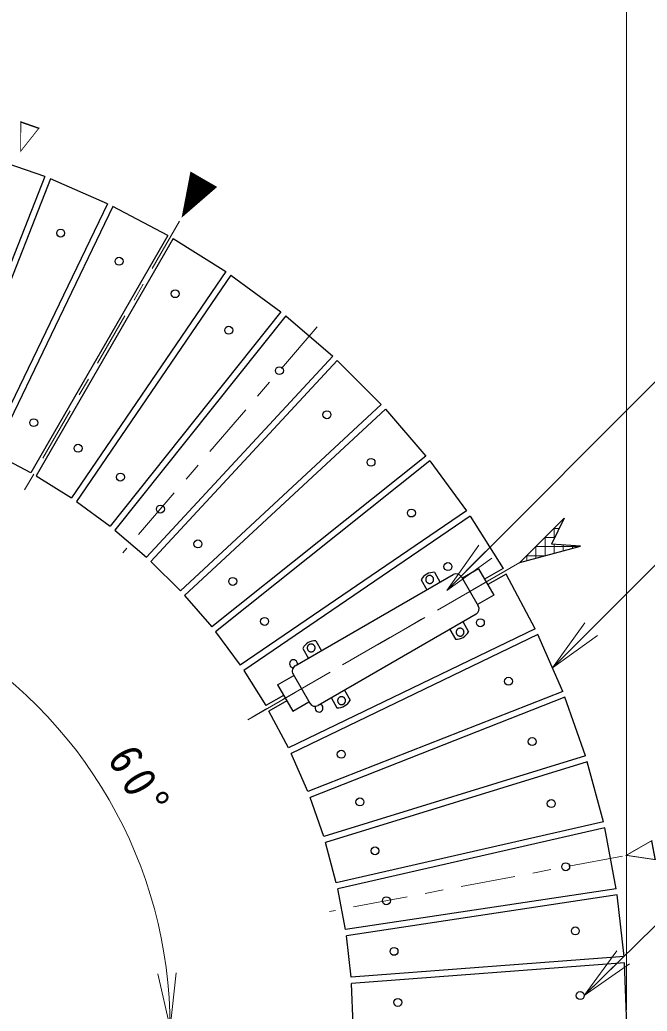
# Model space of a CAD drawing. Units: millimetres on the paper, scale 1:20. Extents: x -365 to 0, y -26 to 257.
# Drawn here: x -250.4 to -216.1, y 167 to 221.3 of the extents above; entities that cross this region are included whole.
import ezdxf
from ezdxf.enums import TextEntityAlignment as Align

# ---------------------------------------------------------------- set-up
doc = ezdxf.new("R2010")
doc.units = ezdxf.units.MM
doc.linetypes.add('USER2', pattern=[6, 3, -1, 1, -1])
doc.layers.add('LY_1', color=7, linetype='Continuous', lineweight=25)
doc.styles.add('ＭＳ ゴシック', font='')
doc.styles.get('ＭＳ ゴシック').set_extended_font_data('MS Gothic')

# ---------------------------------------------------------------- blocks, each defined once
blk = doc.blocks.new('open_arrow')
at = {"color": 0, "linetype": 'Continuous', "lineweight": -2}
blk.add_lwpolyline([(7.5, 1.25), (0, 0), (7.5, -1.25)], dxfattribs=at)

msp = doc.modelspace()

# ---------------------------------------------------------------- linework, layer by layer
at = {"layer": 'LY_1', "lineweight": 13}
for p, q in [((-217.191, 167.122), (-217.191, 227.122)), ((-220.662, 193.99), (-220.628, 193.99)), ((-220.653, 193.939), (-220.653, 193.998)), ((-221.162, 193.49), (-220.874, 193.49)), ((-221.153, 192.922), (-221.153, 193.498)), ((-221.662, 192.99), (-221.12, 192.99)), ((-221.653, 191.986), (-221.653, 192.998)), ((-227.042, 190.093), (-225.274, 192.568)), ((-227.042, 190.093), (-224.921, 192.214)), ((-222.162, 192.49), (-219.773, 192.49)), ((-222.153, 191.852), (-222.153, 192.498)), ((-221.153, 192.12), (-221.153, 192.605)), ((-220.653, 192.254), (-220.653, 192.572)), ((-220.153, 192.388), (-220.153, 192.539)), ((-224.567, 191.861), (-227.042, 190.093)), ((-222.662, 191.99), (-221.639, 191.99)), ((-222.653, 191.718), (-222.653, 191.998)), ((-221.244, 185.844), (-219.476, 188.319)), ((-221.244, 185.844), (-219.123, 187.965)), ((-218.769, 187.612), (-221.244, 185.844)), ((-219.508, 167.899), (-217.718, 170.357)), ((-219.508, 167.899), (-217.367, 170.001)), ((-217.017, 169.644), (-219.508, 167.899))]:
    msp.add_line(p, q, dxfattribs=at)
at = {"layer": 'LY_1'}
for p, q in [((-249.073, 212.755), (-252.282, 213.878)), ((-249.073, 212.755), (-254.557, 198.782)), ((-248.755, 212.631), (-254.239, 198.658)), ((-245.638, 211.271), (-248.755, 212.631)), ((-245.638, 211.271), (-252.151, 197.747)), ((-245.331, 211.123), (-251.844, 197.599)), ((-242.325, 209.534), (-245.331, 211.123)), ((-242.325, 209.534), (-249.83, 196.535)), ((-242.029, 209.363), (-249.534, 196.364)), ((-242.029, 209.363), (-239.15, 207.554)), ((-239.15, 207.554), (-247.606, 195.152)), ((-238.868, 207.362), (-247.324, 194.96)), ((-238.868, 207.362), (-236.132, 205.343)), ((-236.132, 205.343), (-245.491, 193.607)), ((-235.865, 205.13), (-245.224, 193.394)), ((-235.865, 205.13), (-233.288, 202.912)), ((-233.288, 202.912), (-243.498, 191.909)), ((-233.038, 202.68), (-243.248, 191.677)), ((-233.038, 202.68), (-230.634, 200.276)), ((-230.634, 200.276), (-241.637, 190.066)), ((-230.401, 200.026), (-241.405, 189.816)), ((-230.401, 200.025), (-228.184, 197.448)), ((-249.83, 196.535), (-251.844, 197.599)), ((-228.184, 197.448), (-239.919, 188.09)), ((-227.971, 197.181), (-239.706, 187.823)), ((-227.971, 197.181), (-225.952, 194.446)), ((-249.534, 196.364), (-247.606, 195.152)), ((-247.324, 194.96), (-245.491, 193.607)), ((-225.952, 194.446), (-238.354, 185.99)), ((-225.759, 194.164), (-238.162, 185.708)), ((-225.759, 194.164), (-223.95, 191.285)), ((-223.036, 191.615), (-220.596, 194.056)), ((-220.596, 194.056), (-221.304, 192.615)), ((-245.224, 193.394), (-243.498, 191.909)), ((-223.036, 191.615), (-219.703, 192.509)), ((-219.703, 192.509), (-221.304, 192.615)), ((-243.248, 191.677), (-241.637, 190.066)), ((-223.95, 191.285), (-224.961, 190.701)), ((-235.34, 185.955), (-226.68, 190.955)), ((-228.437, 190.665), (-228.123, 190.122)), ((-227.715, 191.081), (-227.39, 190.519)), ((-226.225, 190.833), (-225.308, 189.245)), ((-223.78, 190.989), (-224.79, 190.406)), ((-222.191, 187.983), (-223.78, 190.989)), ((-241.405, 189.816), (-239.919, 188.089)), ((-225.43, 188.79), (-234.09, 183.79)), ((-222.191, 187.983), (-235.715, 181.47)), ((-226.873, 187.957), (-226.56, 187.414)), ((-226.163, 188.393), (-225.838, 187.83)), ((-239.706, 187.823), (-238.354, 185.99)), ((-222.043, 187.675), (-235.567, 181.163)), ((-234.21, 187.331), (-233.897, 186.788)), ((-220.683, 184.559), (-222.043, 187.675)), ((-234.932, 186.915), (-234.607, 186.352)), ((-238.162, 185.708), (-236.95, 183.779)), ((-235.462, 185.5), (-234.545, 183.912)), ((-232.647, 184.623), (-232.333, 184.081)), ((-235.98, 184.34), (-236.95, 183.779)), ((-220.683, 184.559), (-234.656, 179.075)), ((-220.558, 184.241), (-234.531, 178.757)), ((-233.38, 184.226), (-233.055, 183.664)), ((-219.436, 181.032), (-220.558, 184.241)), ((-235.809, 184.044), (-236.779, 183.484)), ((-235.715, 181.47), (-236.779, 183.484)), ((-234.656, 179.075), (-235.567, 181.163)), ((-219.436, 181.032), (-233.779, 176.608)), ((-219.335, 180.706), (-233.678, 176.281)), ((-218.455, 177.422), (-219.335, 180.706)), ((-233.779, 176.608), (-234.531, 178.757)), ((-218.455, 177.421), (-233.089, 174.081)), ((-218.379, 177.089), (-233.013, 173.748)), ((-217.747, 173.748), (-218.379, 177.089)), ((-233.089, 174.081), (-233.678, 176.281)), ((-232.59, 171.511), (-233.013, 173.748)), ((-217.747, 173.748), (-232.59, 171.511)), ((-217.696, 173.41), (-232.539, 171.173)), ((-217.315, 170.031), (-217.696, 173.41)), ((-232.284, 168.91), (-232.539, 171.173)), ((-217.315, 170.031), (-232.284, 168.91)), ((-217.29, 169.691), (-232.258, 168.569)), ((-217.163, 166.293), (-217.29, 169.691)), ((-232.173, 166.293), (-232.258, 168.569))]:
    msp.add_line(p, q, dxfattribs=at)
at = {"layer": 'LY_1', "linetype": 'USER2', "lineweight": 13}
for p, q in [((-241.675, 210.322), (-250.181, 195.589)), ((-234.142, 204.526), (-244.796, 192.146)), ((-237.945, 183.008), (-222.621, 191.855)), ((-223.036, 191.615), (-238.286, 182.811)), ((-217.408, 175.542), (-233.456, 172.506))]:
    msp.add_line(p, q, dxfattribs=at)
at = {"layer": 'LY_1', "color": 150}
for p, q in [((-225.293, 191.275), (-226.183, 190.761)), ((-225.293, 191.275), (-224.459, 189.832)), ((-224.459, 189.832), (-225.35, 189.318)), ((-236.311, 184.914), (-235.42, 185.428)), ((-236.311, 184.914), (-235.478, 183.47)), ((-235.478, 183.47), (-234.587, 183.984))]:
    msp.add_line(p, q, dxfattribs=at)
at = {"layer": 'LY_1', "lineweight": 13}
for points in [[(-227.042, 190.093), (-214.173, 202.962), (-172.173, 202.962)], [(-221.244, 185.844), (-214.173, 192.915), (-183.32, 192.915)], [(-219.508, 167.899), (-210.815, 176.436), (-162.121, 176.436)]]:
    msp.add_lwpolyline(points, dxfattribs=at)
at = {"layer": 'LY_1'}
for points in [[(-227.866, 190.501), (-227.85, 190.512), (-227.835, 190.523), (-227.821, 190.536), (-227.808, 190.55), (-227.797, 190.564), (-227.787, 190.58), (-227.778, 190.597), (-227.771, 190.615), (-227.766, 190.632), (-227.762, 190.651), (-227.759, 190.67), (-227.758, 190.688), (-227.759, 190.707), (-227.762, 190.726), (-227.766, 190.744), (-227.772, 190.762), (-227.779, 190.78), (-227.788, 190.797), (-227.798, 190.813), (-227.809, 190.828), (-227.822, 190.842), (-227.836, 190.854), (-227.851, 190.866), (-227.867, 190.876), (-227.883, 190.885), (-227.901, 190.892), (-227.919, 190.898), (-227.937, 190.902), (-227.956, 190.905), (-227.975, 190.905), (-227.993, 190.905), (-228.012, 190.902), (-228.03, 190.898), (-228.048, 190.893), (-228.066, 190.885), (-228.082, 190.877), (-228.098, 190.867), (-228.113, 190.855), (-228.127, 190.842), (-228.14, 190.829), (-228.151, 190.814), (-228.161, 190.798), (-228.17, 190.781), (-228.177, 190.764), (-228.182, 190.746), (-228.187, 190.727), (-228.189, 190.709), (-228.19, 190.69), (-228.189, 190.671), (-228.186, 190.652), (-228.182, 190.634), (-228.176, 190.616), (-228.169, 190.598), (-228.16, 190.581), (-228.15, 190.565), (-228.139, 190.55), (-228.126, 190.537), (-228.112, 190.524), (-228.097, 190.512), (-228.081, 190.502), (-228.065, 190.493), (-228.047, 190.486), (-228.029, 190.48), (-228.011, 190.476), (-227.992, 190.474), (-227.973, 190.473), (-227.955, 190.473), (-227.936, 190.476), (-227.918, 190.48), (-227.9, 190.486), (-227.882, 190.493)], [(-226.199, 187.615), (-226.183, 187.625), (-226.168, 187.636), (-226.154, 187.649), (-226.142, 187.663), (-226.13, 187.678), (-226.12, 187.694), (-226.112, 187.71), (-226.105, 187.728), (-226.099, 187.746), (-226.095, 187.764), (-226.093, 187.783), (-226.092, 187.802), (-226.093, 187.821), (-226.095, 187.839), (-226.099, 187.858), (-226.105, 187.876), (-226.112, 187.893), (-226.121, 187.91), (-226.131, 187.926), (-226.143, 187.941), (-226.155, 187.955), (-226.169, 187.968), (-226.184, 187.979), (-226.2, 187.989), (-226.217, 187.998), (-226.234, 188.005), (-226.252, 188.011), (-226.271, 188.015), (-226.289, 188.018), (-226.308, 188.019), (-226.327, 188.018), (-226.345, 188.015), (-226.364, 188.011), (-226.382, 188.006), (-226.399, 187.999), (-226.416, 187.99), (-226.432, 187.98), (-226.446, 187.968), (-226.46, 187.956), (-226.473, 187.942), (-226.484, 187.927), (-226.494, 187.911), (-226.503, 187.894), (-226.51, 187.877), (-226.516, 187.859), (-226.52, 187.84), (-226.522, 187.822), (-226.523, 187.803), (-226.522, 187.784), (-226.52, 187.765), (-226.516, 187.747), (-226.51, 187.729), (-226.503, 187.711), (-226.494, 187.695), (-226.484, 187.679), (-226.472, 187.664), (-226.459, 187.65), (-226.446, 187.637), (-226.431, 187.625), (-226.415, 187.615), (-226.398, 187.607), (-226.381, 187.599), (-226.363, 187.594), (-226.344, 187.589), (-226.326, 187.587), (-226.307, 187.586), (-226.288, 187.587), (-226.269, 187.589), (-226.251, 187.593), (-226.233, 187.599), (-226.216, 187.606)], [(-234.361, 186.751), (-234.345, 186.762), (-234.33, 186.773), (-234.316, 186.786), (-234.304, 186.8), (-234.292, 186.815), (-234.282, 186.83), (-234.273, 186.847), (-234.266, 186.865), (-234.261, 186.883), (-234.257, 186.901), (-234.254, 186.92), (-234.254, 186.938), (-234.254, 186.957), (-234.257, 186.976), (-234.261, 186.994), (-234.267, 187.013), (-234.274, 187.03), (-234.283, 187.047), (-234.293, 187.063), (-234.304, 187.078), (-234.317, 187.092), (-234.331, 187.104), (-234.346, 187.116), (-234.362, 187.126), (-234.379, 187.135), (-234.396, 187.142), (-234.414, 187.148), (-234.432, 187.152), (-234.451, 187.155), (-234.47, 187.155), (-234.489, 187.155), (-234.507, 187.152), (-234.526, 187.148), (-234.543, 187.143), (-234.561, 187.135), (-234.578, 187.127), (-234.593, 187.117), (-234.608, 187.105), (-234.622, 187.092), (-234.635, 187.079), (-234.646, 187.064), (-234.656, 187.048), (-234.665, 187.031), (-234.672, 187.014), (-234.678, 186.996), (-234.682, 186.977), (-234.684, 186.959), (-234.685, 186.94), (-234.684, 186.921), (-234.681, 186.902), (-234.677, 186.884), (-234.672, 186.866), (-234.664, 186.848), (-234.656, 186.831), (-234.645, 186.815), (-234.634, 186.8), (-234.621, 186.787), (-234.607, 186.774), (-234.592, 186.762), (-234.576, 186.752), (-234.56, 186.743), (-234.542, 186.736), (-234.524, 186.73), (-234.506, 186.726), (-234.487, 186.724), (-234.469, 186.723), (-234.45, 186.724), (-234.431, 186.726), (-234.413, 186.73), (-234.395, 186.736), (-234.377, 186.743)], [(-232.694, 183.865), (-232.678, 183.875), (-232.663, 183.886), (-232.65, 183.899), (-232.637, 183.913), (-232.626, 183.928), (-232.615, 183.944), (-232.607, 183.96), (-232.6, 183.978), (-232.594, 183.996), (-232.59, 184.014), (-232.588, 184.033), (-232.587, 184.052), (-232.588, 184.071), (-232.59, 184.089), (-232.594, 184.108), (-232.6, 184.126), (-232.607, 184.143), (-232.616, 184.16), (-232.626, 184.176), (-232.638, 184.191), (-232.65, 184.205), (-232.664, 184.218), (-232.679, 184.229), (-232.695, 184.239), (-232.712, 184.248), (-232.729, 184.255), (-232.747, 184.261), (-232.766, 184.265), (-232.784, 184.268), (-232.803, 184.269), (-232.822, 184.268), (-232.841, 184.266), (-232.859, 184.261), (-232.877, 184.256), (-232.894, 184.249), (-232.911, 184.24), (-232.927, 184.23), (-232.942, 184.218), (-232.955, 184.206), (-232.968, 184.192), (-232.98, 184.177), (-232.99, 184.161), (-232.998, 184.144), (-233.005, 184.127), (-233.011, 184.109), (-233.015, 184.091), (-233.017, 184.072), (-233.018, 184.053), (-233.017, 184.034), (-233.015, 184.015), (-233.011, 183.997), (-233.005, 183.979), (-232.998, 183.961), (-232.989, 183.945), (-232.979, 183.929), (-232.967, 183.914), (-232.955, 183.9), (-232.941, 183.887), (-232.926, 183.876), (-232.91, 183.865), (-232.893, 183.857), (-232.876, 183.849), (-232.858, 183.844), (-232.839, 183.839), (-232.821, 183.837), (-232.802, 183.836), (-232.783, 183.837), (-232.764, 183.839), (-232.746, 183.843), (-232.728, 183.849), (-232.711, 183.856)]]:
    msp.add_lwpolyline(points, close=True, dxfattribs=at)
for centre in [(-248.196, 209.659), (-244.996, 208.118), (-241.92, 206.342), (-238.985, 204.341), (-236.208, 202.126), (-233.604, 199.71), (-249.669, 199.277), (-247.24, 197.875), (-231.187, 197.106), (-244.923, 196.295), (-242.73, 194.547), (-228.973, 194.329), (-240.675, 192.639), (-226.972, 191.394), (-238.767, 190.583), (-237.019, 188.391), (-225.196, 188.318), (-223.654, 185.117), (-222.357, 181.811), (-232.82, 181.119), (-231.796, 178.508), (-221.31, 178.416), (-230.969, 175.828), (-220.519, 174.953), (-230.345, 173.094), (-219.99, 171.441), (-229.927, 170.321), (-219.724, 167.899), (-229.717, 167.525)]:
    msp.add_circle(centre, 0.217, dxfattribs=at)
for centre, radius, start, end in [((-227.754, 190.316), 0.767, 87.0792, 152.9208), ((-226.513, 190.666), 0.333, 30, 120), ((-225.597, 189.079), 0.333, 300, 30), ((-234.249, 186.566), 0.767, 87.0792, 152.9208), ((-226.521, 188.179), 0.767, 267.0792, 332.9208), ((-235.439, 186.074), 0.217, 345.3784, 267.9295), ((-235.173, 185.666), 0.333, 120, 210), ((-233.016, 184.43), 0.767, 267.0792, 332.9208), ((-234.257, 184.079), 0.333, 210, 300), ((-234.037, 183.645), 0.217, 152.0792, 74.6102)]:
    msp.add_arc(centre, radius, start, end, dxfattribs=at)
at = {"layer": 'LY_1', "lineweight": 13}
msp.add_arc((-267.19, 166.124), 24.998, 0, 59.9999, dxfattribs=at)

# ---------------------------------------------------------------- block references
at = {"layer": 'LY_1', "lineweight": 13, "xscale": 0.4, "yscale": 0.4, "rotation": 93.4}
msp.add_blockref('open_arrow', (-242.192, 166.124), dxfattribs=at)

# ---------------------------------------------------------------- texts
at = {"layer": 'LY_1', "style": 'ＭＳ ゴシック', "width": 0.6}
for s, height, rotation, p in [('▽', 1.466, 340.7, (-250.127, 214.89)), ('▼', 2.199, 330, (-240.923, 211.621)), ('▽', 1.466, 280.7, (-216.425, 175.728))]:
    msp.add_text(s, height=height, rotation=rotation, dxfattribs=at).set_placement(p, align=Align.MIDDLE_CENTER)
at = {"layer": 'LY_1', "insert": (-244.675, 179.123), "char_height": 1.833, "attachment_point": 8, "rotation": 300, "style": 'ＭＳ ゴシック'}
msp.add_mtext('\\T1.33;\\W0.9;60°', dxfattribs=at)

doc.saveas('drawing.dxf')
